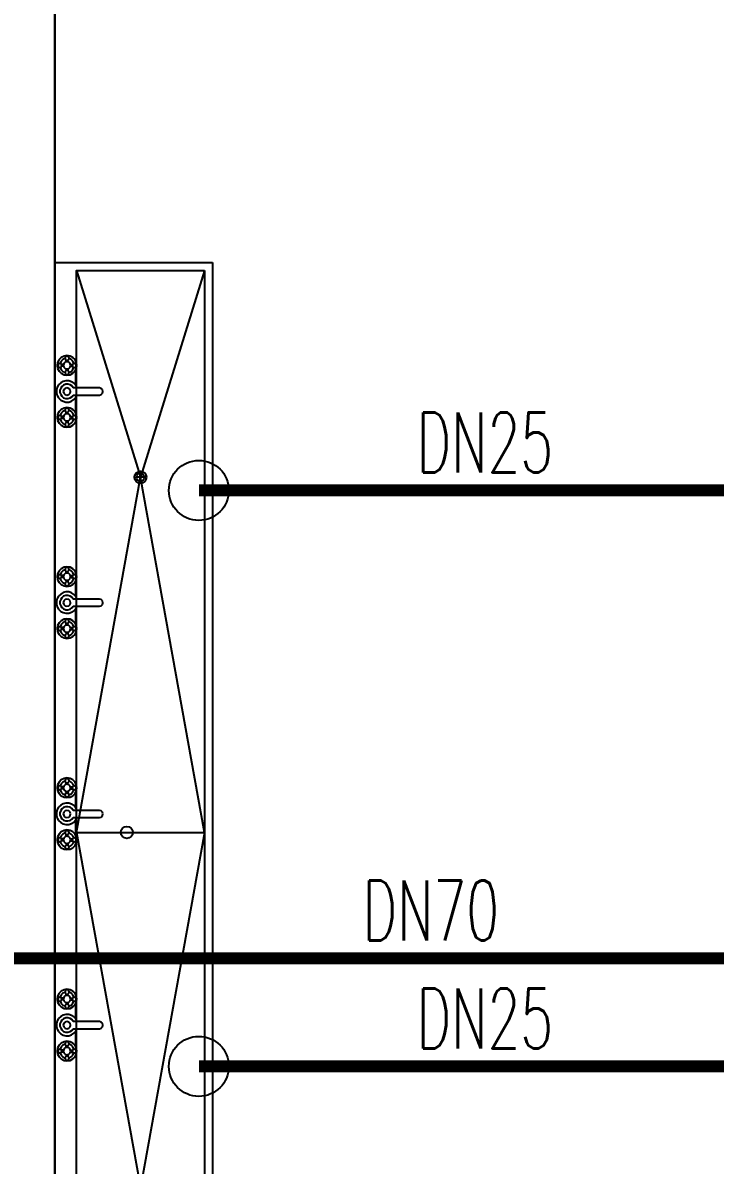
# Model space of a CAD drawing. Extents: x 1475400 to 1714963, y -629303 to -315532.
# Drawn here: x 1608562 to 1611445, y -372074 to -367314 of the extents above; entities that cross this region are included whole.
import ezdxf

# ---------------------------------------------------------------- set-up
doc = ezdxf.new("R2010")
doc.units = 0
doc.header["$LTSCALE"] = 1000
for name, color, linetype in [('P-SPRN-IDEN', 4, 'Continuous'), ('P-SPRN-NAZL', 3, 'Continuous'), ('P-SPRN-PIPE', 6, 'Continuous'), ('WALL', 2, 'Continuous'), ('建筑底图', 7, 'Continuous'), ('洁具', 253, 'Continuous')]:
    doc.layers.add(name, color=color, linetype=linetype)
doc.styles.add('_TWT_PIPEDN', font='SIMPLEX', dxfattribs={"width": 0.8, "height": 2.5, "bigfont": 'HZTXT'})

# ---------------------------------------------------------------- blocks, each defined once
blk = doc.blocks.new('cDC')
blk.add_circle((1681663.9, -310123), 25)
at = {"layer": 'WALL'}
for p, q in [((1681363.9, -305748), (1681363.9, -307748)), ((1681363.9, -307748), (1681363.9, -311998))]:
    blk.add_line(p, q, dxfattribs=at)
at = {"layer": '洁具'}
for p, q in [((1681453.9, -307781.4), (1681720.6, -308643.1)), ((1681987.2, -307781.4), (1681720.6, -308643.1)), ((1681453.9, -312464.7), (1681453.9, -307945.9)), ((1681987.2, -307945.9), (1681987.2, -312464.7)), ((1681381.4, -308153), (1681375.4, -308165)), ((1681390.4, -308144), (1681381.4, -308153)), ((1681390.4, -308160), (1681386.4, -308169)), ((1681402.4, -308138), (1681390.4, -308144)), ((1681397.4, -308153), (1681390.4, -308160)), ((1681406.4, -308149), (1681397.4, -308153)), ((1681414.4, -308136), (1681402.4, -308138)), ((1681407.4, -308143), (1681406.4, -308147)), ((1681406.4, -308147), (1681407.4, -308152)), ((1681410.4, -308140), (1681407.4, -308143)), ((1681407.4, -308152), (1681410.4, -308155)), ((1681414.4, -308162), (1681407.4, -308164)), ((1681414.4, -308139), (1681410.4, -308140)), ((1681410.4, -308155), (1681414.4, -308156)), ((1681411.4, -308163), (1681411.4, -308155)), ((1681427.4, -308138), (1681414.4, -308136)), ((1681419.4, -308140), (1681414.4, -308139)), ((1681414.4, -308156), (1681419.4, -308155)), ((1681422.4, -308164), (1681414.4, -308162)), ((1681418.4, -308163), (1681418.4, -308155)), ((1681422.4, -308143), (1681419.4, -308140)), ((1681419.4, -308155), (1681422.4, -308152)), ((1681423.4, -308147), (1681422.4, -308143)), ((1681422.4, -308152), (1681423.4, -308147)), ((1681432.4, -308153), (1681423.4, -308148)), ((1681439.4, -308144), (1681427.4, -308138)), ((1681439.4, -308160), (1681432.4, -308153)), ((1681448.4, -308153), (1681439.4, -308144)), ((1681443.4, -308169), (1681439.4, -308160)), ((1681453.4, -308165), (1681448.4, -308153)), ((1681375.4, -308165), (1681373.4, -308177)), ((1681373.4, -308177), (1681375.4, -308189.9)), ((1681375.4, -308189.9), (1681381.4, -308200.9)), ((1681377.4, -308173), (1681376.4, -308177)), ((1681376.4, -308177), (1681377.4, -308181)), ((1681380.4, -308170), (1681377.4, -308173)), ((1681377.4, -308181), (1681380.4, -308184)), ((1681385.4, -308169), (1681380.4, -308170)), ((1681380.4, -308184), (1681385.4, -308185.9)), ((1681381.4, -308200.9), (1681390.4, -308209.9)), ((1681389.4, -308170), (1681385.4, -308169)), ((1681385.4, -308185.9), (1681389.4, -308184)), ((1681386.4, -308185.9), (1681390.4, -308194.9)), ((1681392.4, -308173), (1681389.4, -308170)), ((1681389.4, -308184), (1681392.4, -308181)), ((1681390.4, -308194.9), (1681397.4, -308201.9)), ((1681390.4, -308209.9), (1681402.4, -308215.9)), ((1681400.4, -308173), (1681392.4, -308173)), ((1681393.4, -308177), (1681392.4, -308173)), ((1681392.4, -308181), (1681393.4, -308177)), ((1681400.4, -308181), (1681392.4, -308181)), ((1681397.4, -308201.9), (1681406.4, -308205.9)), ((1681401.4, -308170), (1681399.4, -308177)), ((1681399.4, -308177), (1681401.4, -308185)), ((1681407.4, -308164), (1681401.4, -308170)), ((1681401.4, -308185), (1681407.4, -308189.9)), ((1681407.4, -308202.9), (1681406.4, -308206.9)), ((1681406.4, -308206.9), (1681407.4, -308210.9)), ((1681407.4, -308189.9), (1681414.4, -308191.9)), ((1681410.4, -308199.9), (1681407.4, -308202.9)), ((1681414.4, -308198.9), (1681410.4, -308199.9)), ((1681411.4, -308191.9), (1681411.4, -308199.9)), ((1681414.4, -308191.9), (1681422.4, -308189.9)), ((1681419.4, -308199.9), (1681414.4, -308198.9)), ((1681418.4, -308191.9), (1681418.4, -308199.9)), ((1681422.4, -308202.9), (1681419.4, -308199.9)), ((1681427.4, -308170), (1681422.4, -308164)), ((1681422.4, -308189.9), (1681427.4, -308185)), ((1681423.4, -308206.9), (1681422.4, -308202.9)), ((1681422.4, -308210.9), (1681423.4, -308206.9)), ((1681423.4, -308205.9), (1681432.4, -308201.9)), ((1681429.4, -308177), (1681427.4, -308170)), ((1681427.4, -308185), (1681429.4, -308177)), ((1681427.4, -308215.9), (1681439.4, -308209.9)), ((1681429.4, -308173), (1681437.4, -308173)), ((1681429.4, -308181), (1681437.4, -308181)), ((1681432.4, -308201.9), (1681439.4, -308193.9)), ((1681437.4, -308173), (1681436.4, -308177)), ((1681436.4, -308177), (1681437.4, -308181)), ((1681440.4, -308170), (1681437.4, -308173)), ((1681437.4, -308181), (1681440.4, -308184)), ((1681439.4, -308193.9), (1681443.4, -308185)), ((1681439.4, -308209.9), (1681448.4, -308200.9)), ((1681444.4, -308169), (1681440.4, -308170)), ((1681440.4, -308184), (1681444.4, -308185.9)), ((1681448.4, -308170), (1681444.4, -308169)), ((1681444.4, -308185.9), (1681448.4, -308184)), ((1681452.4, -308173), (1681448.4, -308170)), ((1681448.4, -308184), (1681452.4, -308181)), ((1681448.4, -308200.9), (1681453.4, -308189.9)), ((1681450.4, -308197.9), (1681450.4, -308257.9)), ((1681453.4, -308177), (1681452.4, -308173)), ((1681452.4, -308181), (1681453.4, -308177)), ((1681455.4, -308177), (1681453.4, -308165)), ((1681453.4, -308189.9), (1681455.4, -308177)), ((1681379.4, -308257.9), (1681373.4, -308267.9)), ((1681388.4, -308249.9), (1681379.4, -308257.9)), ((1681398.4, -308243.9), (1681388.4, -308249.9)), ((1681410.4, -308240.9), (1681398.4, -308243.9)), ((1681409.4, -308255.9), (1681400.4, -308258.9)), ((1681402.4, -308215.9), (1681414.4, -308217.9)), ((1681407.4, -308210.9), (1681410.4, -308213.9)), ((1681418.4, -308255.9), (1681409.4, -308255.9)), ((1681410.4, -308213.9), (1681414.4, -308214.9)), ((1681422.4, -308240.9), (1681410.4, -308240.9)), ((1681414.4, -308214.9), (1681419.4, -308213.9)), ((1681414.4, -308217.9), (1681427.4, -308215.9)), ((1681427.4, -308257.9), (1681418.4, -308255.9)), ((1681419.4, -308213.9), (1681422.4, -308210.9)), ((1681433.4, -308244.9), (1681422.4, -308240.9)), ((1681434.4, -308262.9), (1681427.4, -308257.9)), ((1681443.4, -308250.9), (1681433.4, -308244.9)), ((1681451.4, -308259.9), (1681443.4, -308250.9)), ((1681373.4, -308267.9), (1681370.4, -308279.8)), ((1681370.4, -308279.8), (1681370.4, -308291.8)), ((1681370.4, -308291.8), (1681373.4, -308302.8)), ((1681373.4, -308302.8), (1681379.4, -308312.8)), ((1681388.4, -308271.8), (1681385.4, -308280.8)), ((1681385.4, -308280.8), (1681385.4, -308289.8)), ((1681385.4, -308289.8), (1681388.4, -308298.8)), ((1681393.4, -308264.9), (1681388.4, -308271.8)), ((1681388.4, -308298.8), (1681393.4, -308305.8)), ((1681400.4, -308258.9), (1681393.4, -308264.9)), ((1681401.4, -308277.8), (1681399.4, -308285.8)), ((1681399.4, -308285.8), (1681401.4, -308292.8)), ((1681407.4, -308272.8), (1681401.4, -308277.8)), ((1681401.4, -308292.8), (1681407.4, -308298.8)), ((1681414.4, -308270.8), (1681407.4, -308272.8)), ((1681407.4, -308298.8), (1681414.4, -308300.8)), ((1681422.4, -308272.8), (1681414.4, -308270.8)), ((1681414.4, -308300.8), (1681422.4, -308298.8)), ((1681427.4, -308277.8), (1681422.4, -308272.8)), ((1681422.4, -308298.8), (1681427.4, -308292.8)), ((1681429.4, -308285.8), (1681427.4, -308277.8)), ((1681427.4, -308292.8), (1681429.4, -308285.8)), ((1681440.4, -308270.8), (1681434.4, -308262.9)), ((1681434.4, -308307.8), (1681440.4, -308300.8)), ((1681549.4, -308270.8), (1681440.4, -308270.8)), ((1681440.4, -308300.8), (1681549.4, -308300.8)), ((1681457.4, -308270.8), (1681451.4, -308259.9)), ((1681451.4, -308310.8), (1681457.4, -308300.8)), ((1681556.4, -308272.8), (1681549.4, -308270.8)), ((1681549.4, -308300.8), (1681556.4, -308298.8)), ((1681562.4, -308277.8), (1681556.4, -308272.8)), ((1681556.4, -308298.8), (1681562.4, -308292.8)), ((1681564.4, -308285.8), (1681562.4, -308277.8)), ((1681562.4, -308292.8), (1681564.4, -308285.8)), ((1681379.4, -308312.8), (1681388.4, -308321.8)), ((1681388.4, -308321.8), (1681398.4, -308326.8)), ((1681393.4, -308305.8), (1681400.4, -308311.8)), ((1681398.4, -308326.8), (1681410.4, -308329.8)), ((1681400.4, -308311.8), (1681409.4, -308314.8)), ((1681414.4, -308352.7), (1681402.4, -308354.7)), ((1681409.4, -308314.8), (1681418.4, -308314.8)), ((1681410.4, -308329.8), (1681422.4, -308329.8)), ((1681427.4, -308354.7), (1681414.4, -308352.7)), ((1681418.4, -308314.8), (1681427.4, -308312.8)), ((1681422.4, -308329.8), (1681433.4, -308325.8)), ((1681427.4, -308312.8), (1681434.4, -308307.8)), ((1681433.4, -308325.8), (1681443.4, -308319.8)), ((1681443.4, -308319.8), (1681451.4, -308310.8)), ((1681450.4, -308312.8), (1681450.4, -308372.7)), ((1681375.4, -308380.7), (1681373.4, -308393.7)), ((1681373.4, -308393.7), (1681375.4, -308406.7)), ((1681381.4, -308369.7), (1681375.4, -308380.7)), ((1681377.4, -308389.7), (1681376.4, -308393.7)), ((1681376.4, -308393.7), (1681377.4, -308397.7)), ((1681380.4, -308386.7), (1681377.4, -308389.7)), ((1681377.4, -308397.7), (1681380.4, -308400.7)), ((1681385.4, -308385.7), (1681380.4, -308386.7)), ((1681380.4, -308400.7), (1681385.4, -308401.7)), ((1681390.4, -308360.7), (1681381.4, -308369.7)), ((1681389.4, -308386.7), (1681385.4, -308385.7)), ((1681385.4, -308401.7), (1681389.4, -308400.7)), ((1681390.4, -308376.7), (1681386.4, -308385.7)), ((1681392.4, -308389.7), (1681389.4, -308386.7)), ((1681389.4, -308400.7), (1681392.4, -308397.7)), ((1681402.4, -308354.7), (1681390.4, -308360.7)), ((1681397.4, -308369.7), (1681390.4, -308376.7)), ((1681400.4, -308389.7), (1681392.4, -308389.7)), ((1681393.4, -308393.7), (1681392.4, -308389.7)), ((1681392.4, -308397.7), (1681393.4, -308393.7)), ((1681400.4, -308397.7), (1681392.4, -308397.7)), ((1681406.4, -308364.7), (1681397.4, -308369.7)), ((1681401.4, -308386.7), (1681399.4, -308393.7)), ((1681399.4, -308393.7), (1681401.4, -308400.7)), ((1681407.4, -308380.7), (1681401.4, -308386.7)), ((1681401.4, -308400.7), (1681407.4, -308406.7)), ((1681407.4, -308359.7), (1681406.4, -308363.7)), ((1681406.4, -308363.7), (1681407.4, -308367.7)), ((1681410.4, -308356.7), (1681407.4, -308359.7)), ((1681407.4, -308367.7), (1681410.4, -308370.7)), ((1681414.4, -308378.7), (1681407.4, -308380.7)), ((1681414.4, -308355.7), (1681410.4, -308356.7)), ((1681410.4, -308370.7), (1681414.4, -308371.7)), ((1681411.4, -308379.7), (1681411.4, -308371.7)), ((1681419.4, -308356.7), (1681414.4, -308355.7)), ((1681414.4, -308371.7), (1681419.4, -308370.7)), ((1681422.4, -308380.7), (1681414.4, -308378.7)), ((1681418.4, -308379.7), (1681418.4, -308371.7)), ((1681422.4, -308359.7), (1681419.4, -308356.7)), ((1681419.4, -308370.7), (1681422.4, -308367.7)), ((1681423.4, -308363.7), (1681422.4, -308359.7)), ((1681422.4, -308367.7), (1681423.4, -308363.7)), ((1681427.4, -308386.7), (1681422.4, -308380.7)), ((1681422.4, -308406.7), (1681427.4, -308400.7)), ((1681432.4, -308369.7), (1681423.4, -308364.7)), ((1681439.4, -308360.7), (1681427.4, -308354.7)), ((1681429.4, -308393.7), (1681427.4, -308386.7)), ((1681427.4, -308400.7), (1681429.4, -308393.7)), ((1681429.4, -308389.7), (1681437.4, -308389.7)), ((1681429.4, -308397.7), (1681437.4, -308397.7)), ((1681439.4, -308376.7), (1681432.4, -308369.7)), ((1681437.4, -308389.7), (1681436.4, -308393.7)), ((1681436.4, -308393.7), (1681437.4, -308397.7)), ((1681440.4, -308386.7), (1681437.4, -308389.7)), ((1681437.4, -308397.7), (1681440.4, -308400.7)), ((1681448.4, -308369.7), (1681439.4, -308360.7)), ((1681443.4, -308385.7), (1681439.4, -308376.7)), ((1681444.4, -308385.7), (1681440.4, -308386.7)), ((1681440.4, -308400.7), (1681444.4, -308401.7)), ((1681448.4, -308386.7), (1681444.4, -308385.7)), ((1681444.4, -308401.7), (1681448.4, -308400.7)), ((1681453.4, -308380.7), (1681448.4, -308369.7)), ((1681452.4, -308389.7), (1681448.4, -308386.7)), ((1681448.4, -308400.7), (1681452.4, -308397.7)), ((1681453.4, -308393.7), (1681452.4, -308389.7)), ((1681452.4, -308397.7), (1681453.4, -308393.7)), ((1681455.4, -308393.7), (1681453.4, -308380.7)), ((1681453.4, -308406.7), (1681455.4, -308393.7)), ((1681375.4, -308406.7), (1681381.4, -308417.7)), ((1681381.4, -308417.7), (1681390.4, -308426.7)), ((1681386.4, -308401.7), (1681390.4, -308410.7)), ((1681390.4, -308410.7), (1681397.4, -308417.7)), ((1681390.4, -308426.7), (1681402.4, -308432.7)), ((1681397.4, -308417.7), (1681406.4, -308422.7)), ((1681402.4, -308432.7), (1681414.4, -308434.7)), ((1681407.4, -308419.7), (1681406.4, -308423.7)), ((1681406.4, -308423.7), (1681407.4, -308427.7)), ((1681407.4, -308406.7), (1681414.4, -308408.7)), ((1681410.4, -308416.7), (1681407.4, -308419.7)), ((1681407.4, -308427.7), (1681410.4, -308430.7)), ((1681414.4, -308415.7), (1681410.4, -308416.7)), ((1681410.4, -308430.7), (1681414.4, -308431.7)), ((1681411.4, -308407.7), (1681411.4, -308415.7)), ((1681414.4, -308408.7), (1681422.4, -308406.7)), ((1681419.4, -308416.7), (1681414.4, -308415.7)), ((1681414.4, -308431.7), (1681419.4, -308430.7)), ((1681414.4, -308434.7), (1681427.4, -308432.7)), ((1681418.4, -308407.7), (1681418.4, -308415.7)), ((1681422.4, -308419.7), (1681419.4, -308416.7)), ((1681419.4, -308430.7), (1681422.4, -308427.7)), ((1681423.4, -308423.7), (1681422.4, -308419.7)), ((1681422.4, -308427.7), (1681423.4, -308423.7)), ((1681423.4, -308422.7), (1681432.4, -308417.7)), ((1681427.4, -308432.7), (1681439.4, -308426.7)), ((1681432.4, -308417.7), (1681439.4, -308410.7)), ((1681439.4, -308410.7), (1681443.4, -308401.7)), ((1681439.4, -308426.7), (1681448.4, -308417.7)), ((1681448.4, -308417.7), (1681453.4, -308406.7)), ((1681737.2, -308643.1), (1681703.9, -308643.1)), ((1681402.4, -309018.2), (1681390.4, -309024.2)), ((1681414.4, -309016.2), (1681402.4, -309018.2)), ((1681414.4, -309019.2), (1681410.4, -309020.2)), ((1681427.4, -309018.2), (1681414.4, -309016.2)), ((1681419.4, -309020.2), (1681414.4, -309019.2)), ((1681439.4, -309024.2), (1681427.4, -309018.2)), ((1681375.4, -309045.2), (1681373.4, -309057.2)), ((1681373.4, -309057.2), (1681375.4, -309070.1)), ((1681381.4, -309033.2), (1681375.4, -309045.2)), ((1681377.4, -309053.2), (1681376.4, -309057.2)), ((1681376.4, -309057.2), (1681377.4, -309061.1)), ((1681380.4, -309050.2), (1681377.4, -309053.2)), ((1681377.4, -309061.1), (1681380.4, -309064.1)), ((1681385.4, -309049.2), (1681380.4, -309050.2)), ((1681380.4, -309064.1), (1681385.4, -309066.1)), ((1681390.4, -309024.2), (1681381.4, -309033.2)), ((1681389.4, -309050.2), (1681385.4, -309049.2)), ((1681385.4, -309066.1), (1681389.4, -309064.1)), ((1681390.4, -309040.2), (1681386.4, -309049.2)), ((1681386.4, -309066.1), (1681390.4, -309075.1)), ((1681392.4, -309053.2), (1681389.4, -309050.2)), ((1681389.4, -309064.1), (1681392.4, -309061.1)), ((1681397.4, -309033.2), (1681390.4, -309040.2)), ((1681400.4, -309053.2), (1681392.4, -309053.2)), ((1681393.4, -309057.2), (1681392.4, -309053.2)), ((1681392.4, -309061.1), (1681393.4, -309057.2)), ((1681400.4, -309061.1), (1681392.4, -309061.1)), ((1681406.4, -309029.2), (1681397.4, -309033.2)), ((1681401.4, -309050.2), (1681399.4, -309057.2)), ((1681399.4, -309057.2), (1681401.4, -309065.1)), ((1681407.4, -309044.2), (1681401.4, -309050.2)), ((1681401.4, -309065.1), (1681407.4, -309070.1)), ((1681407.4, -309023.2), (1681406.4, -309027.2)), ((1681406.4, -309027.2), (1681407.4, -309032.2)), ((1681410.4, -309020.2), (1681407.4, -309023.2)), ((1681407.4, -309032.2), (1681410.4, -309035.2)), ((1681414.4, -309042.2), (1681407.4, -309044.2)), ((1681410.4, -309035.2), (1681414.4, -309036.2)), ((1681411.4, -309043.2), (1681411.4, -309035.2)), ((1681414.4, -309036.2), (1681419.4, -309035.2)), ((1681422.4, -309044.2), (1681414.4, -309042.2)), ((1681418.4, -309043.2), (1681418.4, -309035.2)), ((1681422.4, -309023.2), (1681419.4, -309020.2)), ((1681419.4, -309035.2), (1681422.4, -309032.2)), ((1681423.4, -309027.2), (1681422.4, -309023.2)), ((1681422.4, -309032.2), (1681423.4, -309027.2)), ((1681427.4, -309050.2), (1681422.4, -309044.2)), ((1681422.4, -309070.1), (1681427.4, -309065.1)), ((1681432.4, -309033.2), (1681423.4, -309028.2)), ((1681429.4, -309057.2), (1681427.4, -309050.2)), ((1681427.4, -309065.1), (1681429.4, -309057.2)), ((1681429.4, -309053.2), (1681437.4, -309053.2)), ((1681429.4, -309061.1), (1681437.4, -309061.1)), ((1681439.4, -309040.2), (1681432.4, -309033.2)), ((1681437.4, -309053.2), (1681436.4, -309057.2)), ((1681436.4, -309057.2), (1681437.4, -309061.1)), ((1681440.4, -309050.2), (1681437.4, -309053.2)), ((1681437.4, -309061.1), (1681440.4, -309064.1)), ((1681448.4, -309033.2), (1681439.4, -309024.2)), ((1681443.4, -309049.2), (1681439.4, -309040.2)), ((1681439.4, -309074.1), (1681443.4, -309065.1)), ((1681444.4, -309049.2), (1681440.4, -309050.2)), ((1681440.4, -309064.1), (1681444.4, -309066.1)), ((1681448.4, -309050.2), (1681444.4, -309049.2)), ((1681444.4, -309066.1), (1681448.4, -309064.1)), ((1681453.4, -309045.2), (1681448.4, -309033.2)), ((1681452.4, -309053.2), (1681448.4, -309050.2)), ((1681448.4, -309064.1), (1681452.4, -309061.1)), ((1681453.4, -309057.2), (1681452.4, -309053.2)), ((1681452.4, -309061.1), (1681453.4, -309057.2)), ((1681455.4, -309057.2), (1681453.4, -309045.2)), ((1681453.4, -309070.1), (1681455.4, -309057.2)), ((1681375.4, -309070.1), (1681381.4, -309081.1)), ((1681381.4, -309081.1), (1681390.4, -309090.1)), ((1681390.4, -309075.1), (1681397.4, -309082.1)), ((1681390.4, -309090.1), (1681402.4, -309096.1)), ((1681397.4, -309082.1), (1681406.4, -309086.1)), ((1681402.4, -309096.1), (1681414.4, -309098.1)), ((1681407.4, -309083.1), (1681406.4, -309087.1)), ((1681406.4, -309087.1), (1681407.4, -309091.1)), ((1681407.4, -309070.1), (1681414.4, -309072.1)), ((1681410.4, -309080.1), (1681407.4, -309083.1)), ((1681407.4, -309091.1), (1681410.4, -309094.1)), ((1681414.4, -309079.1), (1681410.4, -309080.1)), ((1681410.4, -309094.1), (1681414.4, -309095.1)), ((1681411.4, -309072.1), (1681411.4, -309080.1)), ((1681414.4, -309072.1), (1681422.4, -309070.1)), ((1681419.4, -309080.1), (1681414.4, -309079.1)), ((1681414.4, -309095.1), (1681419.4, -309094.1)), ((1681414.4, -309098.1), (1681427.4, -309096.1)), ((1681418.4, -309072.1), (1681418.4, -309080.1)), ((1681422.4, -309083.1), (1681419.4, -309080.1)), ((1681419.4, -309094.1), (1681422.4, -309091.1)), ((1681423.4, -309087.1), (1681422.4, -309083.1)), ((1681422.4, -309091.1), (1681423.4, -309087.1)), ((1681423.4, -309086.1), (1681432.4, -309082.1)), ((1681427.4, -309096.1), (1681439.4, -309090.1)), ((1681432.4, -309082.1), (1681439.4, -309074.1)), ((1681439.4, -309090.1), (1681448.4, -309081.1)), ((1681448.4, -309081.1), (1681453.4, -309070.1)), ((1681450.4, -309078.1), (1681450.4, -309138.1)), ((1681373.4, -309148), (1681370.4, -309160)), ((1681370.4, -309160), (1681370.4, -309172)), ((1681379.4, -309138.1), (1681373.4, -309148)), ((1681388.4, -309130.1), (1681379.4, -309138.1)), ((1681388.4, -309152), (1681385.4, -309161)), ((1681385.4, -309161), (1681385.4, -309170)), ((1681398.4, -309124.1), (1681388.4, -309130.1)), ((1681393.4, -309145), (1681388.4, -309152)), ((1681400.4, -309139.1), (1681393.4, -309145)), ((1681410.4, -309121.1), (1681398.4, -309124.1)), ((1681401.4, -309158), (1681399.4, -309166)), ((1681409.4, -309136.1), (1681400.4, -309139.1)), ((1681407.4, -309153), (1681401.4, -309158)), ((1681414.4, -309151), (1681407.4, -309153)), ((1681418.4, -309136.1), (1681409.4, -309136.1)), ((1681422.4, -309121.1), (1681410.4, -309121.1)), ((1681422.4, -309153), (1681414.4, -309151)), ((1681427.4, -309138.1), (1681418.4, -309136.1)), ((1681433.4, -309125.1), (1681422.4, -309121.1)), ((1681427.4, -309158), (1681422.4, -309153)), ((1681434.4, -309143), (1681427.4, -309138.1)), ((1681429.4, -309166), (1681427.4, -309158)), ((1681443.4, -309131.1), (1681433.4, -309125.1)), ((1681440.4, -309151), (1681434.4, -309143)), ((1681549.4, -309151), (1681440.4, -309151)), ((1681451.4, -309140.1), (1681443.4, -309131.1)), ((1681457.4, -309151), (1681451.4, -309140.1)), ((1681556.4, -309153), (1681549.4, -309151)), ((1681562.4, -309158), (1681556.4, -309153)), ((1681564.4, -309166), (1681562.4, -309158)), ((1681370.4, -309172), (1681373.4, -309183)), ((1681373.4, -309183), (1681379.4, -309193)), ((1681379.4, -309193), (1681388.4, -309202)), ((1681385.4, -309170), (1681388.4, -309179)), ((1681388.4, -309179), (1681393.4, -309186)), ((1681388.4, -309202), (1681398.4, -309207)), ((1681393.4, -309186), (1681400.4, -309192)), ((1681398.4, -309207), (1681410.4, -309210)), ((1681399.4, -309166), (1681401.4, -309173)), ((1681400.4, -309192), (1681409.4, -309195)), ((1681401.4, -309173), (1681407.4, -309179)), ((1681407.4, -309179), (1681414.4, -309181)), ((1681409.4, -309195), (1681418.4, -309195)), ((1681410.4, -309210), (1681422.4, -309210)), ((1681414.4, -309181), (1681422.4, -309179)), ((1681418.4, -309195), (1681427.4, -309193)), ((1681422.4, -309179), (1681427.4, -309173)), ((1681422.4, -309210), (1681433.4, -309206)), ((1681427.4, -309173), (1681429.4, -309166)), ((1681427.4, -309193), (1681434.4, -309188)), ((1681433.4, -309206), (1681443.4, -309200)), ((1681434.4, -309188), (1681440.4, -309181)), ((1681440.4, -309181), (1681549.4, -309181)), ((1681443.4, -309200), (1681451.4, -309191)), ((1681450.4, -309193), (1681450.4, -309252.9)), ((1681451.4, -309191), (1681457.4, -309181)), ((1681549.4, -309181), (1681556.4, -309179)), ((1681556.4, -309179), (1681562.4, -309173)), ((1681562.4, -309173), (1681564.4, -309166)), ((1681381.4, -309249.9), (1681375.4, -309260.9)), ((1681390.4, -309240.9), (1681381.4, -309249.9)), ((1681390.4, -309256.9), (1681386.4, -309265.9)), ((1681402.4, -309234.9), (1681390.4, -309240.9)), ((1681397.4, -309249.9), (1681390.4, -309256.9)), ((1681406.4, -309244.9), (1681397.4, -309249.9)), ((1681414.4, -309232.9), (1681402.4, -309234.9)), ((1681407.4, -309239.9), (1681406.4, -309243.9)), ((1681406.4, -309243.9), (1681407.4, -309247.9)), ((1681410.4, -309236.9), (1681407.4, -309239.9)), ((1681407.4, -309247.9), (1681410.4, -309250.9)), ((1681414.4, -309235.9), (1681410.4, -309236.9)), ((1681410.4, -309250.9), (1681414.4, -309251.9)), ((1681411.4, -309259.9), (1681411.4, -309251.9)), ((1681427.4, -309234.9), (1681414.4, -309232.9)), ((1681419.4, -309236.9), (1681414.4, -309235.9)), ((1681414.4, -309251.9), (1681419.4, -309250.9)), ((1681418.4, -309259.9), (1681418.4, -309251.9)), ((1681422.4, -309239.9), (1681419.4, -309236.9)), ((1681419.4, -309250.9), (1681422.4, -309247.9)), ((1681423.4, -309243.9), (1681422.4, -309239.9)), ((1681422.4, -309247.9), (1681423.4, -309243.9)), ((1681432.4, -309249.9), (1681423.4, -309244.9)), ((1681439.4, -309240.9), (1681427.4, -309234.9)), ((1681439.4, -309256.9), (1681432.4, -309249.9)), ((1681448.4, -309249.9), (1681439.4, -309240.9)), ((1681443.4, -309265.9), (1681439.4, -309256.9)), ((1681453.4, -309260.9), (1681448.4, -309249.9)), ((1681375.4, -309260.9), (1681373.4, -309273.9)), ((1681373.4, -309273.9), (1681375.4, -309286.9)), ((1681375.4, -309286.9), (1681381.4, -309297.9)), ((1681377.4, -309269.9), (1681376.4, -309273.9)), ((1681376.4, -309273.9), (1681377.4, -309277.9)), ((1681380.4, -309266.9), (1681377.4, -309269.9)), ((1681377.4, -309277.9), (1681380.4, -309280.9)), ((1681385.4, -309265.9), (1681380.4, -309266.9)), ((1681380.4, -309280.9), (1681385.4, -309281.9)), ((1681381.4, -309297.9), (1681390.4, -309306.9)), ((1681389.4, -309266.9), (1681385.4, -309265.9)), ((1681385.4, -309281.9), (1681389.4, -309280.9)), ((1681386.4, -309281.9), (1681390.4, -309290.9)), ((1681392.4, -309269.9), (1681389.4, -309266.9)), ((1681389.4, -309280.9), (1681392.4, -309277.9)), ((1681390.4, -309290.9), (1681397.4, -309297.9)), ((1681400.4, -309269.9), (1681392.4, -309269.9)), ((1681393.4, -309273.9), (1681392.4, -309269.9)), ((1681392.4, -309277.9), (1681393.4, -309273.9)), ((1681400.4, -309277.9), (1681392.4, -309277.9)), ((1681397.4, -309297.9), (1681406.4, -309302.9)), ((1681401.4, -309266.9), (1681399.4, -309273.9)), ((1681399.4, -309273.9), (1681401.4, -309280.9)), ((1681407.4, -309260.9), (1681401.4, -309266.9)), ((1681401.4, -309280.9), (1681407.4, -309286.9)), ((1681407.4, -309299.9), (1681406.4, -309303.9)), ((1681406.4, -309303.9), (1681407.4, -309307.8)), ((1681414.4, -309258.9), (1681407.4, -309260.9)), ((1681407.4, -309286.9), (1681414.4, -309288.9)), ((1681410.4, -309296.9), (1681407.4, -309299.9)), ((1681414.4, -309295.9), (1681410.4, -309296.9)), ((1681411.4, -309287.9), (1681411.4, -309295.9)), ((1681422.4, -309260.9), (1681414.4, -309258.9)), ((1681414.4, -309288.9), (1681422.4, -309286.9)), ((1681419.4, -309296.9), (1681414.4, -309295.9)), ((1681418.4, -309287.9), (1681418.4, -309295.9)), ((1681422.4, -309299.9), (1681419.4, -309296.9)), ((1681427.4, -309266.9), (1681422.4, -309260.9)), ((1681422.4, -309286.9), (1681427.4, -309280.9)), ((1681423.4, -309303.9), (1681422.4, -309299.9)), ((1681422.4, -309307.8), (1681423.4, -309303.9)), ((1681423.4, -309302.9), (1681432.4, -309297.9)), ((1681429.4, -309273.9), (1681427.4, -309266.9)), ((1681427.4, -309280.9), (1681429.4, -309273.9)), ((1681429.4, -309269.9), (1681437.4, -309269.9)), ((1681429.4, -309277.9), (1681437.4, -309277.9)), ((1681432.4, -309297.9), (1681439.4, -309290.9)), ((1681437.4, -309269.9), (1681436.4, -309273.9)), ((1681436.4, -309273.9), (1681437.4, -309277.9)), ((1681440.4, -309266.9), (1681437.4, -309269.9)), ((1681437.4, -309277.9), (1681440.4, -309280.9)), ((1681439.4, -309290.9), (1681443.4, -309281.9)), ((1681439.4, -309306.9), (1681448.4, -309297.9)), ((1681444.4, -309265.9), (1681440.4, -309266.9)), ((1681440.4, -309280.9), (1681444.4, -309281.9)), ((1681448.4, -309266.9), (1681444.4, -309265.9)), ((1681444.4, -309281.9), (1681448.4, -309280.9)), ((1681452.4, -309269.9), (1681448.4, -309266.9)), ((1681448.4, -309280.9), (1681452.4, -309277.9)), ((1681448.4, -309297.9), (1681453.4, -309286.9)), ((1681453.4, -309273.9), (1681452.4, -309269.9)), ((1681452.4, -309277.9), (1681453.4, -309273.9)), ((1681455.4, -309273.9), (1681453.4, -309260.9)), ((1681453.4, -309286.9), (1681455.4, -309273.9)), ((1681390.4, -309306.9), (1681402.4, -309312.8)), ((1681402.4, -309312.8), (1681414.4, -309314.8)), ((1681407.4, -309307.8), (1681410.4, -309310.8)), ((1681410.4, -309310.8), (1681414.4, -309311.8)), ((1681414.4, -309311.8), (1681419.4, -309310.8)), ((1681414.4, -309314.8), (1681427.4, -309312.8)), ((1681419.4, -309310.8), (1681422.4, -309307.8)), ((1681427.4, -309312.8), (1681439.4, -309306.9)), ((1681381.4, -309913.4), (1681375.4, -309925.4)), ((1681390.4, -309904.4), (1681381.4, -309913.4)), ((1681390.4, -309920.4), (1681386.4, -309929.4)), ((1681402.4, -309898.4), (1681390.4, -309904.4)), ((1681397.4, -309913.4), (1681390.4, -309920.4)), ((1681406.4, -309909.4), (1681397.4, -309913.4)), ((1681414.4, -309896.4), (1681402.4, -309898.4)), ((1681407.4, -309903.4), (1681406.4, -309907.4)), ((1681406.4, -309907.4), (1681407.4, -309912.4)), ((1681410.4, -309900.4), (1681407.4, -309903.4)), ((1681407.4, -309912.4), (1681410.4, -309915.4)), ((1681414.4, -309922.4), (1681407.4, -309924.4)), ((1681414.4, -309899.4), (1681410.4, -309900.4)), ((1681410.4, -309915.4), (1681414.4, -309916.4)), ((1681411.4, -309923.4), (1681411.4, -309915.4)), ((1681427.4, -309898.4), (1681414.4, -309896.4)), ((1681419.4, -309900.4), (1681414.4, -309899.4)), ((1681414.4, -309916.4), (1681419.4, -309915.4)), ((1681422.4, -309924.4), (1681414.4, -309922.4)), ((1681418.4, -309923.4), (1681418.4, -309915.4)), ((1681422.4, -309903.4), (1681419.4, -309900.4)), ((1681419.4, -309915.4), (1681422.4, -309912.4)), ((1681423.4, -309907.4), (1681422.4, -309903.4)), ((1681422.4, -309912.4), (1681423.4, -309907.4)), ((1681432.4, -309913.4), (1681423.4, -309908.4)), ((1681439.4, -309904.4), (1681427.4, -309898.4)), ((1681439.4, -309920.4), (1681432.4, -309913.4)), ((1681448.4, -309913.4), (1681439.4, -309904.4)), ((1681443.4, -309929.4), (1681439.4, -309920.4)), ((1681453.4, -309925.4), (1681448.4, -309913.4)), ((1681375.4, -309925.4), (1681373.4, -309937.3)), ((1681373.4, -309937.3), (1681375.4, -309950.3)), ((1681375.4, -309950.3), (1681381.4, -309961.3)), ((1681377.4, -309933.3), (1681376.4, -309937.3)), ((1681376.4, -309937.3), (1681377.4, -309941.3)), ((1681380.4, -309930.3), (1681377.4, -309933.3)), ((1681377.4, -309941.3), (1681380.4, -309944.3)), ((1681385.4, -309929.4), (1681380.4, -309930.3)), ((1681380.4, -309944.3), (1681385.4, -309946.3)), ((1681381.4, -309961.3), (1681390.4, -309970.3)), ((1681389.4, -309930.3), (1681385.4, -309929.4)), ((1681385.4, -309946.3), (1681389.4, -309944.3)), ((1681386.4, -309946.3), (1681390.4, -309955.3)), ((1681392.4, -309933.3), (1681389.4, -309930.3)), ((1681389.4, -309944.3), (1681392.4, -309941.3)), ((1681390.4, -309955.3), (1681397.4, -309962.3)), ((1681390.4, -309970.3), (1681402.4, -309976.3)), ((1681400.4, -309933.3), (1681392.4, -309933.3)), ((1681393.4, -309937.3), (1681392.4, -309933.3)), ((1681392.4, -309941.3), (1681393.4, -309937.3)), ((1681400.4, -309941.3), (1681392.4, -309941.3)), ((1681397.4, -309962.3), (1681406.4, -309966.3)), ((1681401.4, -309930.3), (1681399.4, -309937.3)), ((1681399.4, -309937.3), (1681401.4, -309945.3)), ((1681407.4, -309924.4), (1681401.4, -309930.3)), ((1681401.4, -309945.3), (1681407.4, -309950.3)), ((1681407.4, -309963.3), (1681406.4, -309967.3)), ((1681406.4, -309967.3), (1681407.4, -309971.3)), ((1681407.4, -309950.3), (1681414.4, -309952.3)), ((1681410.4, -309960.3), (1681407.4, -309963.3)), ((1681407.4, -309971.3), (1681410.4, -309974.3)), ((1681414.4, -309959.3), (1681410.4, -309960.3)), ((1681411.4, -309952.3), (1681411.4, -309960.3)), ((1681414.4, -309952.3), (1681422.4, -309950.3)), ((1681419.4, -309960.3), (1681414.4, -309959.3)), ((1681418.4, -309952.3), (1681418.4, -309960.3)), ((1681422.4, -309963.3), (1681419.4, -309960.3)), ((1681419.4, -309974.3), (1681422.4, -309971.3)), ((1681427.4, -309930.3), (1681422.4, -309924.4)), ((1681422.4, -309950.3), (1681427.4, -309945.3)), ((1681423.4, -309967.3), (1681422.4, -309963.3)), ((1681422.4, -309971.3), (1681423.4, -309967.3)), ((1681423.4, -309966.3), (1681432.4, -309962.3)), ((1681429.4, -309937.3), (1681427.4, -309930.3)), ((1681427.4, -309945.3), (1681429.4, -309937.3)), ((1681427.4, -309976.3), (1681439.4, -309970.3)), ((1681429.4, -309933.3), (1681437.4, -309933.3)), ((1681429.4, -309941.3), (1681437.4, -309941.3)), ((1681432.4, -309962.3), (1681439.4, -309954.3)), ((1681437.4, -309933.3), (1681436.4, -309937.3)), ((1681436.4, -309937.3), (1681437.4, -309941.3)), ((1681440.4, -309930.3), (1681437.4, -309933.3)), ((1681437.4, -309941.3), (1681440.4, -309944.3)), ((1681439.4, -309954.3), (1681443.4, -309945.3)), ((1681439.4, -309970.3), (1681448.4, -309961.3)), ((1681444.4, -309929.4), (1681440.4, -309930.3)), ((1681440.4, -309944.3), (1681444.4, -309946.3)), ((1681448.4, -309930.3), (1681444.4, -309929.4)), ((1681444.4, -309946.3), (1681448.4, -309944.3)), ((1681452.4, -309933.3), (1681448.4, -309930.3)), ((1681448.4, -309944.3), (1681452.4, -309941.3)), ((1681448.4, -309961.3), (1681453.4, -309950.3)), ((1681450.4, -309958.3), (1681450.4, -310018.2)), ((1681453.4, -309937.3), (1681452.4, -309933.3)), ((1681452.4, -309941.3), (1681453.4, -309937.3)), ((1681455.4, -309937.3), (1681453.4, -309925.4)), ((1681453.4, -309950.3), (1681455.4, -309937.3)), ((1681379.4, -310018.2), (1681373.4, -310028.2)), ((1681388.4, -310010.3), (1681379.4, -310018.2)), ((1681398.4, -310004.3), (1681388.4, -310010.3)), ((1681400.4, -310019.2), (1681393.4, -310025.2)), ((1681410.4, -310001.3), (1681398.4, -310004.3)), ((1681409.4, -310016.2), (1681400.4, -310019.2)), ((1681402.4, -309976.3), (1681414.4, -309978.3)), ((1681418.4, -310016.2), (1681409.4, -310016.2)), ((1681410.4, -309974.3), (1681414.4, -309975.3)), ((1681422.4, -310001.3), (1681410.4, -310001.3)), ((1681414.4, -309975.3), (1681419.4, -309974.3)), ((1681414.4, -309978.3), (1681427.4, -309976.3)), ((1681427.4, -310018.2), (1681418.4, -310016.2)), ((1681433.4, -310005.3), (1681422.4, -310001.3)), ((1681434.4, -310023.2), (1681427.4, -310018.2)), ((1681443.4, -310011.3), (1681433.4, -310005.3)), ((1681451.4, -310020.2), (1681443.4, -310011.3)), ((1681373.4, -310028.2), (1681370.4, -310040.2)), ((1681370.4, -310040.2), (1681370.4, -310052.2)), ((1681370.4, -310052.2), (1681373.4, -310063.2)), ((1681373.4, -310063.2), (1681379.4, -310073.2)), ((1681388.4, -310032.2), (1681385.4, -310041.2)), ((1681385.4, -310041.2), (1681385.4, -310050.2)), ((1681385.4, -310050.2), (1681388.4, -310059.2)), ((1681393.4, -310025.2), (1681388.4, -310032.2)), ((1681388.4, -310059.2), (1681393.4, -310066.2)), ((1681393.4, -310066.2), (1681400.4, -310072.2)), ((1681401.4, -310038.2), (1681399.4, -310046.2)), ((1681399.4, -310046.2), (1681401.4, -310053.2)), ((1681407.4, -310033.2), (1681401.4, -310038.2)), ((1681401.4, -310053.2), (1681407.4, -310059.2)), ((1681414.4, -310031.2), (1681407.4, -310033.2)), ((1681407.4, -310059.2), (1681414.4, -310061.2)), ((1681422.4, -310033.2), (1681414.4, -310031.2)), ((1681414.4, -310061.2), (1681422.4, -310059.2)), ((1681427.4, -310038.2), (1681422.4, -310033.2)), ((1681422.4, -310059.2), (1681427.4, -310053.2)), ((1681429.4, -310046.2), (1681427.4, -310038.2)), ((1681427.4, -310053.2), (1681429.4, -310046.2)), ((1681440.4, -310031.2), (1681434.4, -310023.2)), ((1681434.4, -310068.2), (1681440.4, -310061.2)), ((1681549.4, -310031.2), (1681440.4, -310031.2)), ((1681440.4, -310061.2), (1681549.4, -310061.2)), ((1681457.4, -310031.2), (1681451.4, -310020.2)), ((1681451.4, -310071.2), (1681457.4, -310061.2)), ((1681556.4, -310033.2), (1681549.4, -310031.2)), ((1681549.4, -310061.2), (1681556.4, -310059.2)), ((1681562.4, -310038.2), (1681556.4, -310033.2)), ((1681556.4, -310059.2), (1681562.4, -310053.2)), ((1681564.4, -310046.2), (1681562.4, -310038.2)), ((1681562.4, -310053.2), (1681564.4, -310046.2)), ((1681379.4, -310073.2), (1681388.4, -310082.2)), ((1681388.4, -310082.2), (1681398.4, -310087.2)), ((1681398.4, -310087.2), (1681410.4, -310090.2)), ((1681400.4, -310072.2), (1681409.4, -310075.2)), ((1681414.4, -310113.1), (1681402.4, -310115.1)), ((1681409.4, -310075.2), (1681418.4, -310075.2)), ((1681410.4, -310090.2), (1681422.4, -310090.2)), ((1681427.4, -310115.1), (1681414.4, -310113.1)), ((1681418.4, -310075.2), (1681427.4, -310073.2)), ((1681422.4, -310090.2), (1681433.4, -310086.2)), ((1681427.4, -310073.2), (1681434.4, -310068.2)), ((1681433.4, -310086.2), (1681443.4, -310080.2)), ((1681443.4, -310080.2), (1681451.4, -310071.2)), ((1681450.4, -310073.2), (1681450.4, -310133.1)), ((1681375.4, -310141.1), (1681373.4, -310154.1)), ((1681373.4, -310154.1), (1681375.4, -310167.1)), ((1681381.4, -310130.1), (1681375.4, -310141.1)), ((1681377.4, -310150.1), (1681376.4, -310154.1)), ((1681376.4, -310154.1), (1681377.4, -310158.1)), ((1681380.4, -310147.1), (1681377.4, -310150.1)), ((1681377.4, -310158.1), (1681380.4, -310161.1)), ((1681385.4, -310146.1), (1681380.4, -310147.1)), ((1681380.4, -310161.1), (1681385.4, -310162.1)), ((1681390.4, -310121.1), (1681381.4, -310130.1)), ((1681389.4, -310147.1), (1681385.4, -310146.1)), ((1681385.4, -310162.1), (1681389.4, -310161.1)), ((1681390.4, -310137.1), (1681386.4, -310146.1)), ((1681386.4, -310162.1), (1681390.4, -310171.1)), ((1681392.4, -310150.1), (1681389.4, -310147.1)), ((1681389.4, -310161.1), (1681392.4, -310158.1)), ((1681402.4, -310115.1), (1681390.4, -310121.1)), ((1681397.4, -310130.1), (1681390.4, -310137.1)), ((1681400.4, -310150.1), (1681392.4, -310150.1)), ((1681393.4, -310154.1), (1681392.4, -310150.1)), ((1681392.4, -310158.1), (1681393.4, -310154.1)), ((1681400.4, -310158.1), (1681392.4, -310158.1)), ((1681406.4, -310125.1), (1681397.4, -310130.1)), ((1681401.4, -310147.1), (1681399.4, -310154.1)), ((1681399.4, -310154.1), (1681401.4, -310161.1)), ((1681407.4, -310141.1), (1681401.4, -310147.1)), ((1681401.4, -310161.1), (1681407.4, -310167.1)), ((1681407.4, -310120.1), (1681406.4, -310124.1)), ((1681406.4, -310124.1), (1681407.4, -310128.1)), ((1681410.4, -310117.1), (1681407.4, -310120.1)), ((1681407.4, -310128.1), (1681410.4, -310131.1)), ((1681414.4, -310139.1), (1681407.4, -310141.1)), ((1681414.4, -310116.1), (1681410.4, -310117.1)), ((1681410.4, -310131.1), (1681414.4, -310132.1)), ((1681411.4, -310140.1), (1681411.4, -310132.1)), ((1681419.4, -310117.1), (1681414.4, -310116.1)), ((1681414.4, -310132.1), (1681419.4, -310131.1)), ((1681422.4, -310141.1), (1681414.4, -310139.1)), ((1681418.4, -310140.1), (1681418.4, -310132.1)), ((1681422.4, -310120.1), (1681419.4, -310117.1)), ((1681419.4, -310131.1), (1681422.4, -310128.1)), ((1681423.4, -310124.1), (1681422.4, -310120.1)), ((1681422.4, -310128.1), (1681423.4, -310124.1)), ((1681427.4, -310147.1), (1681422.4, -310141.1)), ((1681422.4, -310167.1), (1681427.4, -310161.1)), ((1681432.4, -310130.1), (1681423.4, -310125.1)), ((1681439.4, -310121.1), (1681427.4, -310115.1)), ((1681429.4, -310154.1), (1681427.4, -310147.1)), ((1681427.4, -310161.1), (1681429.4, -310154.1)), ((1681429.4, -310150.1), (1681437.4, -310150.1)), ((1681429.4, -310158.1), (1681437.4, -310158.1)), ((1681439.4, -310137.1), (1681432.4, -310130.1)), ((1681437.4, -310150.1), (1681436.4, -310154.1)), ((1681436.4, -310154.1), (1681437.4, -310158.1)), ((1681440.4, -310147.1), (1681437.4, -310150.1)), ((1681437.4, -310158.1), (1681440.4, -310161.1)), ((1681448.4, -310130.1), (1681439.4, -310121.1)), ((1681443.4, -310146.1), (1681439.4, -310137.1)), ((1681439.4, -310171.1), (1681443.4, -310162.1)), ((1681444.4, -310146.1), (1681440.4, -310147.1)), ((1681440.4, -310161.1), (1681444.4, -310162.1)), ((1681448.4, -310147.1), (1681444.4, -310146.1)), ((1681444.4, -310162.1), (1681448.4, -310161.1)), ((1681453.4, -310141.1), (1681448.4, -310130.1)), ((1681452.4, -310150.1), (1681448.4, -310147.1)), ((1681448.4, -310161.1), (1681452.4, -310158.1)), ((1681453.4, -310154.1), (1681452.4, -310150.1)), ((1681452.4, -310158.1), (1681453.4, -310154.1)), ((1681455.4, -310154.1), (1681453.4, -310141.1)), ((1681453.4, -310167.1), (1681455.4, -310154.1)), ((1681375.4, -310167.1), (1681381.4, -310178.1)), ((1681381.4, -310178.1), (1681390.4, -310187)), ((1681390.4, -310171.1), (1681397.4, -310178.1)), ((1681390.4, -310187), (1681402.4, -310193)), ((1681397.4, -310178.1), (1681406.4, -310183)), ((1681402.4, -310193), (1681414.4, -310195)), ((1681407.4, -310180), (1681406.4, -310184)), ((1681406.4, -310184), (1681407.4, -310188)), ((1681407.4, -310167.1), (1681414.4, -310169.1)), ((1681410.4, -310177.1), (1681407.4, -310180)), ((1681407.4, -310188), (1681410.4, -310191)), ((1681414.4, -310176.1), (1681410.4, -310177.1)), ((1681410.4, -310191), (1681414.4, -310192)), ((1681411.4, -310168.1), (1681411.4, -310176.1)), ((1681414.4, -310169.1), (1681422.4, -310167.1)), ((1681419.4, -310177.1), (1681414.4, -310176.1)), ((1681414.4, -310192), (1681419.4, -310191)), ((1681414.4, -310195), (1681427.4, -310193)), ((1681418.4, -310168.1), (1681418.4, -310176.1)), ((1681422.4, -310180), (1681419.4, -310177.1)), ((1681419.4, -310191), (1681422.4, -310188)), ((1681423.4, -310184), (1681422.4, -310180)), ((1681422.4, -310188), (1681423.4, -310184)), ((1681423.4, -310183), (1681432.4, -310178.1)), ((1681427.4, -310193), (1681439.4, -310187)), ((1681432.4, -310178.1), (1681439.4, -310171.1)), ((1681439.4, -310187), (1681448.4, -310178.1)), ((1681448.4, -310178.1), (1681453.4, -310167.1)), ((1681402.4, -310778.6), (1681390.4, -310784.6)), ((1681414.4, -310776.6), (1681402.4, -310778.6)), ((1681410.4, -310780.6), (1681407.4, -310783.6)), ((1681414.4, -310779.6), (1681410.4, -310780.6)), ((1681427.4, -310778.6), (1681414.4, -310776.6)), ((1681419.4, -310780.6), (1681414.4, -310779.6)), ((1681422.4, -310783.6), (1681419.4, -310780.6)), ((1681439.4, -310784.6), (1681427.4, -310778.6)), ((1681375.4, -310805.5), (1681373.4, -310817.5)), ((1681373.4, -310817.5), (1681375.4, -310830.5)), ((1681381.4, -310793.6), (1681375.4, -310805.5)), ((1681377.4, -310813.5), (1681376.4, -310817.5)), ((1681376.4, -310817.5), (1681377.4, -310821.5)), ((1681380.4, -310810.5), (1681377.4, -310813.5)), ((1681377.4, -310821.5), (1681380.4, -310824.5)), ((1681385.4, -310809.5), (1681380.4, -310810.5)), ((1681380.4, -310824.5), (1681385.4, -310826.5)), ((1681390.4, -310784.6), (1681381.4, -310793.6)), ((1681389.4, -310810.5), (1681385.4, -310809.5)), ((1681385.4, -310826.5), (1681389.4, -310824.5)), ((1681390.4, -310800.6), (1681386.4, -310809.5)), ((1681386.4, -310826.5), (1681390.4, -310835.5)), ((1681392.4, -310813.5), (1681389.4, -310810.5)), ((1681389.4, -310824.5), (1681392.4, -310821.5)), ((1681397.4, -310793.6), (1681390.4, -310800.6)), ((1681400.4, -310813.5), (1681392.4, -310813.5)), ((1681393.4, -310817.5), (1681392.4, -310813.5)), ((1681392.4, -310821.5), (1681393.4, -310817.5)), ((1681400.4, -310821.5), (1681392.4, -310821.5)), ((1681406.4, -310789.6), (1681397.4, -310793.6)), ((1681401.4, -310810.5), (1681399.4, -310817.5)), ((1681399.4, -310817.5), (1681401.4, -310825.5)), ((1681407.4, -310804.5), (1681401.4, -310810.5)), ((1681401.4, -310825.5), (1681407.4, -310830.5)), ((1681407.4, -310783.6), (1681406.4, -310787.6)), ((1681406.4, -310787.6), (1681407.4, -310792.6)), ((1681407.4, -310792.6), (1681410.4, -310795.6)), ((1681414.4, -310802.5), (1681407.4, -310804.5)), ((1681410.4, -310795.6), (1681414.4, -310796.6)), ((1681411.4, -310803.5), (1681411.4, -310795.6)), ((1681414.4, -310796.6), (1681419.4, -310795.6)), ((1681422.4, -310804.5), (1681414.4, -310802.5)), ((1681418.4, -310803.5), (1681418.4, -310795.6)), ((1681419.4, -310795.6), (1681422.4, -310792.6)), ((1681423.4, -310787.6), (1681422.4, -310783.6)), ((1681422.4, -310792.6), (1681423.4, -310787.6)), ((1681427.4, -310810.5), (1681422.4, -310804.5)), ((1681422.4, -310830.5), (1681427.4, -310825.5)), ((1681432.4, -310793.6), (1681423.4, -310788.6)), ((1681429.4, -310817.5), (1681427.4, -310810.5)), ((1681427.4, -310825.5), (1681429.4, -310817.5)), ((1681429.4, -310813.5), (1681437.4, -310813.5)), ((1681429.4, -310821.5), (1681437.4, -310821.5)), ((1681439.4, -310800.6), (1681432.4, -310793.6)), ((1681437.4, -310813.5), (1681436.4, -310817.5)), ((1681436.4, -310817.5), (1681437.4, -310821.5)), ((1681440.4, -310810.5), (1681437.4, -310813.5)), ((1681437.4, -310821.5), (1681440.4, -310824.5)), ((1681448.4, -310793.6), (1681439.4, -310784.6)), ((1681443.4, -310809.5), (1681439.4, -310800.6)), ((1681439.4, -310834.5), (1681443.4, -310825.5)), ((1681444.4, -310809.5), (1681440.4, -310810.5)), ((1681440.4, -310824.5), (1681444.4, -310826.5)), ((1681448.4, -310810.5), (1681444.4, -310809.5)), ((1681444.4, -310826.5), (1681448.4, -310824.5)), ((1681453.4, -310805.5), (1681448.4, -310793.6)), ((1681452.4, -310813.5), (1681448.4, -310810.5)), ((1681448.4, -310824.5), (1681452.4, -310821.5)), ((1681453.4, -310817.5), (1681452.4, -310813.5)), ((1681452.4, -310821.5), (1681453.4, -310817.5)), ((1681455.4, -310817.5), (1681453.4, -310805.5)), ((1681453.4, -310830.5), (1681455.4, -310817.5)), ((1681375.4, -310830.5), (1681381.4, -310841.5)), ((1681381.4, -310841.5), (1681390.4, -310850.5)), ((1681390.4, -310835.5), (1681397.4, -310842.5)), ((1681390.4, -310850.5), (1681402.4, -310856.5)), ((1681397.4, -310842.5), (1681406.4, -310846.5)), ((1681402.4, -310856.5), (1681414.4, -310858.5)), ((1681407.4, -310843.5), (1681406.4, -310847.5)), ((1681406.4, -310847.5), (1681407.4, -310851.5)), ((1681407.4, -310830.5), (1681414.4, -310832.5)), ((1681410.4, -310840.5), (1681407.4, -310843.5)), ((1681407.4, -310851.5), (1681410.4, -310854.5)), ((1681414.4, -310839.5), (1681410.4, -310840.5)), ((1681410.4, -310854.5), (1681414.4, -310855.5)), ((1681411.4, -310832.5), (1681411.4, -310840.5)), ((1681414.4, -310832.5), (1681422.4, -310830.5)), ((1681419.4, -310840.5), (1681414.4, -310839.5)), ((1681414.4, -310855.5), (1681419.4, -310854.5)), ((1681414.4, -310858.5), (1681427.4, -310856.5)), ((1681418.4, -310832.5), (1681418.4, -310840.5)), ((1681422.4, -310843.5), (1681419.4, -310840.5)), ((1681419.4, -310854.5), (1681422.4, -310851.5)), ((1681423.4, -310847.5), (1681422.4, -310843.5)), ((1681422.4, -310851.5), (1681423.4, -310847.5)), ((1681423.4, -310846.5), (1681432.4, -310842.5)), ((1681427.4, -310856.5), (1681439.4, -310850.5)), ((1681432.4, -310842.5), (1681439.4, -310834.5)), ((1681439.4, -310850.5), (1681448.4, -310841.5)), ((1681448.4, -310841.5), (1681453.4, -310830.5)), ((1681450.4, -310838.5), (1681450.4, -310898.4)), ((1681373.4, -310908.4), (1681370.4, -310920.4)), ((1681370.4, -310920.4), (1681370.4, -310932.4)), ((1681379.4, -310898.4), (1681373.4, -310908.4)), ((1681388.4, -310890.4), (1681379.4, -310898.4)), ((1681388.4, -310912.4), (1681385.4, -310921.4)), ((1681385.4, -310921.4), (1681385.4, -310930.4)), ((1681398.4, -310884.5), (1681388.4, -310890.4)), ((1681393.4, -310905.4), (1681388.4, -310912.4)), ((1681400.4, -310899.4), (1681393.4, -310905.4)), ((1681410.4, -310881.5), (1681398.4, -310884.5)), ((1681401.4, -310918.4), (1681399.4, -310926.4)), ((1681409.4, -310896.4), (1681400.4, -310899.4)), ((1681407.4, -310913.4), (1681401.4, -310918.4)), ((1681414.4, -310911.4), (1681407.4, -310913.4)), ((1681418.4, -310896.4), (1681409.4, -310896.4)), ((1681422.4, -310881.5), (1681410.4, -310881.5)), ((1681422.4, -310913.4), (1681414.4, -310911.4)), ((1681427.4, -310898.4), (1681418.4, -310896.4)), ((1681433.4, -310885.5), (1681422.4, -310881.5)), ((1681427.4, -310918.4), (1681422.4, -310913.4)), ((1681434.4, -310903.4), (1681427.4, -310898.4)), ((1681429.4, -310926.4), (1681427.4, -310918.4)), ((1681443.4, -310891.4), (1681433.4, -310885.5)), ((1681440.4, -310911.4), (1681434.4, -310903.4)), ((1681549.4, -310911.4), (1681440.4, -310911.4)), ((1681451.4, -310900.4), (1681443.4, -310891.4)), ((1681457.4, -310911.4), (1681451.4, -310900.4)), ((1681556.4, -310913.4), (1681549.4, -310911.4)), ((1681562.4, -310918.4), (1681556.4, -310913.4)), ((1681564.4, -310926.4), (1681562.4, -310918.4)), ((1681370.4, -310932.4), (1681373.4, -310943.4)), ((1681373.4, -310943.4), (1681379.4, -310953.4)), ((1681379.4, -310953.4), (1681388.4, -310962.4)), ((1681385.4, -310930.4), (1681388.4, -310939.4)), ((1681388.4, -310939.4), (1681393.4, -310946.4)), ((1681388.4, -310962.4), (1681398.4, -310967.4)), ((1681393.4, -310946.4), (1681400.4, -310952.4)), ((1681398.4, -310967.4), (1681410.4, -310970.3)), ((1681399.4, -310926.4), (1681401.4, -310933.4)), ((1681400.4, -310952.4), (1681409.4, -310955.4)), ((1681401.4, -310933.4), (1681407.4, -310939.4)), ((1681407.4, -310939.4), (1681414.4, -310941.4)), ((1681409.4, -310955.4), (1681418.4, -310955.4)), ((1681410.4, -310970.3), (1681422.4, -310970.3)), ((1681414.4, -310941.4), (1681422.4, -310939.4)), ((1681418.4, -310955.4), (1681427.4, -310953.4)), ((1681422.4, -310939.4), (1681427.4, -310933.4)), ((1681422.4, -310970.3), (1681433.4, -310966.4)), ((1681427.4, -310933.4), (1681429.4, -310926.4)), ((1681427.4, -310953.4), (1681434.4, -310948.4)), ((1681433.4, -310966.4), (1681443.4, -310960.4)), ((1681434.4, -310948.4), (1681440.4, -310941.4)), ((1681440.4, -310941.4), (1681549.4, -310941.4)), ((1681443.4, -310960.4), (1681451.4, -310951.4)), ((1681450.4, -310953.4), (1681450.4, -311013.3)), ((1681451.4, -310951.4), (1681457.4, -310941.4)), ((1681549.4, -310941.4), (1681556.4, -310939.4)), ((1681556.4, -310939.4), (1681562.4, -310933.4)), ((1681562.4, -310933.4), (1681564.4, -310926.4)), ((1681381.4, -311010.3), (1681375.4, -311021.3)), ((1681390.4, -311001.3), (1681381.4, -311010.3)), ((1681390.4, -311017.3), (1681386.4, -311026.3)), ((1681402.4, -310995.3), (1681390.4, -311001.3)), ((1681397.4, -311010.3), (1681390.4, -311017.3)), ((1681406.4, -311005.3), (1681397.4, -311010.3)), ((1681414.4, -310993.3), (1681402.4, -310995.3)), ((1681407.4, -311000.3), (1681406.4, -311004.3)), ((1681406.4, -311004.3), (1681407.4, -311008.3)), ((1681410.4, -310997.3), (1681407.4, -311000.3)), ((1681407.4, -311008.3), (1681410.4, -311011.3)), ((1681414.4, -310996.3), (1681410.4, -310997.3)), ((1681410.4, -311011.3), (1681414.4, -311012.3)), ((1681411.4, -311020.3), (1681411.4, -311012.3)), ((1681427.4, -310995.3), (1681414.4, -310993.3)), ((1681419.4, -310997.3), (1681414.4, -310996.3)), ((1681414.4, -311012.3), (1681419.4, -311011.3)), ((1681418.4, -311020.3), (1681418.4, -311012.3)), ((1681422.4, -311000.3), (1681419.4, -310997.3)), ((1681419.4, -311011.3), (1681422.4, -311008.3)), ((1681423.4, -311004.3), (1681422.4, -311000.3)), ((1681422.4, -311008.3), (1681423.4, -311004.3)), ((1681432.4, -311010.3), (1681423.4, -311005.3)), ((1681439.4, -311001.3), (1681427.4, -310995.3)), ((1681439.4, -311017.3), (1681432.4, -311010.3)), ((1681448.4, -311010.3), (1681439.4, -311001.3)), ((1681443.4, -311026.3), (1681439.4, -311017.3)), ((1681453.4, -311021.3), (1681448.4, -311010.3)), ((1681375.4, -311021.3), (1681373.4, -311034.3)), ((1681373.4, -311034.3), (1681375.4, -311047.3)), ((1681375.4, -311047.3), (1681381.4, -311058.2)), ((1681377.4, -311030.3), (1681376.4, -311034.3)), ((1681376.4, -311034.3), (1681377.4, -311038.3)), ((1681380.4, -311027.3), (1681377.4, -311030.3)), ((1681377.4, -311038.3), (1681380.4, -311041.3)), ((1681385.4, -311026.3), (1681380.4, -311027.3)), ((1681380.4, -311041.3), (1681385.4, -311042.3)), ((1681381.4, -311058.2), (1681390.4, -311067.2)), ((1681389.4, -311027.3), (1681385.4, -311026.3)), ((1681385.4, -311042.3), (1681389.4, -311041.3)), ((1681386.4, -311042.3), (1681390.4, -311051.3)), ((1681392.4, -311030.3), (1681389.4, -311027.3)), ((1681389.4, -311041.3), (1681392.4, -311038.3)), ((1681390.4, -311051.3), (1681397.4, -311058.2)), ((1681400.4, -311030.3), (1681392.4, -311030.3)), ((1681393.4, -311034.3), (1681392.4, -311030.3)), ((1681392.4, -311038.3), (1681393.4, -311034.3)), ((1681400.4, -311038.3), (1681392.4, -311038.3)), ((1681397.4, -311058.2), (1681406.4, -311063.2)), ((1681401.4, -311027.3), (1681399.4, -311034.3)), ((1681399.4, -311034.3), (1681401.4, -311041.3)), ((1681407.4, -311021.3), (1681401.4, -311027.3)), ((1681401.4, -311041.3), (1681407.4, -311047.3)), ((1681407.4, -311060.2), (1681406.4, -311064.2)), ((1681406.4, -311064.2), (1681407.4, -311068.2)), ((1681414.4, -311019.3), (1681407.4, -311021.3)), ((1681407.4, -311047.3), (1681414.4, -311049.3)), ((1681410.4, -311057.2), (1681407.4, -311060.2)), ((1681414.4, -311056.2), (1681410.4, -311057.2)), ((1681411.4, -311048.3), (1681411.4, -311056.2)), ((1681422.4, -311021.3), (1681414.4, -311019.3)), ((1681414.4, -311049.3), (1681422.4, -311047.3)), ((1681419.4, -311057.2), (1681414.4, -311056.2)), ((1681418.4, -311048.3), (1681418.4, -311056.2)), ((1681422.4, -311060.2), (1681419.4, -311057.2)), ((1681427.4, -311027.3), (1681422.4, -311021.3)), ((1681422.4, -311047.3), (1681427.4, -311041.3)), ((1681423.4, -311064.2), (1681422.4, -311060.2)), ((1681422.4, -311068.2), (1681423.4, -311064.2)), ((1681423.4, -311063.2), (1681432.4, -311058.2)), ((1681429.4, -311034.3), (1681427.4, -311027.3)), ((1681427.4, -311041.3), (1681429.4, -311034.3)), ((1681429.4, -311030.3), (1681437.4, -311030.3)), ((1681429.4, -311038.3), (1681437.4, -311038.3)), ((1681432.4, -311058.2), (1681439.4, -311051.3)), ((1681437.4, -311030.3), (1681436.4, -311034.3)), ((1681436.4, -311034.3), (1681437.4, -311038.3)), ((1681440.4, -311027.3), (1681437.4, -311030.3)), ((1681437.4, -311038.3), (1681440.4, -311041.3)), ((1681439.4, -311051.3), (1681443.4, -311042.3)), ((1681439.4, -311067.2), (1681448.4, -311058.2)), ((1681444.4, -311026.3), (1681440.4, -311027.3)), ((1681440.4, -311041.3), (1681444.4, -311042.3)), ((1681448.4, -311027.3), (1681444.4, -311026.3)), ((1681444.4, -311042.3), (1681448.4, -311041.3)), ((1681452.4, -311030.3), (1681448.4, -311027.3)), ((1681448.4, -311041.3), (1681452.4, -311038.3)), ((1681448.4, -311058.2), (1681453.4, -311047.3)), ((1681453.4, -311034.3), (1681452.4, -311030.3)), ((1681452.4, -311038.3), (1681453.4, -311034.3)), ((1681455.4, -311034.3), (1681453.4, -311021.3)), ((1681453.4, -311047.3), (1681455.4, -311034.3)), ((1681390.4, -311067.2), (1681402.4, -311073.2)), ((1681402.4, -311073.2), (1681414.4, -311075.2)), ((1681407.4, -311068.2), (1681410.4, -311071.2)), ((1681410.4, -311071.2), (1681414.4, -311072.2)), ((1681414.4, -311072.2), (1681419.4, -311071.2)), ((1681414.4, -311075.2), (1681427.4, -311073.2)), ((1681419.4, -311071.2), (1681422.4, -311068.2)), ((1681427.4, -311073.2), (1681439.4, -311067.2))]:
    blk.add_line(p, q, dxfattribs=at)
for points in [[(1694663.9, -305448), (1694663.9, -340048), (1681363.9, -340048), (1681063.9, -339748), (1681063.9, -332998), (1674313.9, -332998), (1674313.9, -312498), (1681363.9, -312498), (1681363.9, -305448)], [(1682020.6, -307748), (1682020.6, -312498), (1681363.9, -312498), (1681363.9, -307748)], [(1681987.2, -307781.4), (1681987.2, -312464.7), (1681453.9, -312464.7), (1681453.9, -307781.4)]]:
    blk.add_lwpolyline(points, close=True, dxfattribs=at)
for points in [[(1681720.6, -308626.5), (1681720.6, -308659.8)], [(1681453.9, -310123), (1681720.6, -308643.1)], [(1681987.2, -310123), (1681987.2, -310123), (1681720.6, -308643.1)], [(1681453.9, -310123), (1681720.6, -311602.9)], [(1681453.9, -310123), (1681987.2, -310123)], [(1681987.2, -310123), (1681987.2, -310123), (1681720.6, -311602.9)]]:
    blk.add_lwpolyline(points, dxfattribs=at)
for radius in [25, 16.7]:
    blk.add_circle((1681720.6, -308643.1), radius, dxfattribs=at)
blk = doc.blocks.new('$TwtSys$00000125')
blk.add_circle((0, 0, 0), 1)

msp = doc.modelspace()

# ---------------------------------------------------------------- linework, layer by layer
at = {"layer": 'P-SPRN-PIPE', "const_width": 50}
for points in [[(1609294.6, -369262.2), (1611694.6, -369262.2)], [(1607644.6, -371212.2), (1612894.6, -371212.2)], [(1609294.6, -371662.2), (1611694.6, -371662.2)]]:
    msp.add_lwpolyline(points, dxfattribs=at)

# ---------------------------------------------------------------- block references
at = {"layer": 'P-SPRN-NAZL', "xscale": 125, "yscale": 125, "zscale": 125}
for p in [(1609294.6, -369262.2), (1609294.6, -371662.2)]:
    msp.add_blockref('$TwtSys$00000125', p, dxfattribs=at)
at = {"layer": '建筑底图'}
msp.add_blockref('cDC', (-72669.3, -60564.2), dxfattribs=at)

# ---------------------------------------------------------------- texts
at = {"layer": 'P-SPRN-IDEN', "color": 251, "style": '_TWT_PIPEDN', "width": 0.64}
for p in [(1610201.3, -369187.2), (1610201.3, -371587.2)]:
    msp.add_text('DN25', height=250, dxfattribs=at).set_placement(p)
at = {"layer": 'P-SPRN-IDEN', "style": '_TWT_PIPEDN', "width": 0.64}
msp.add_text('DN70', height=250, dxfattribs=at).set_placement((1609976.3, -371137.2))

doc.saveas('drawing.dxf')
